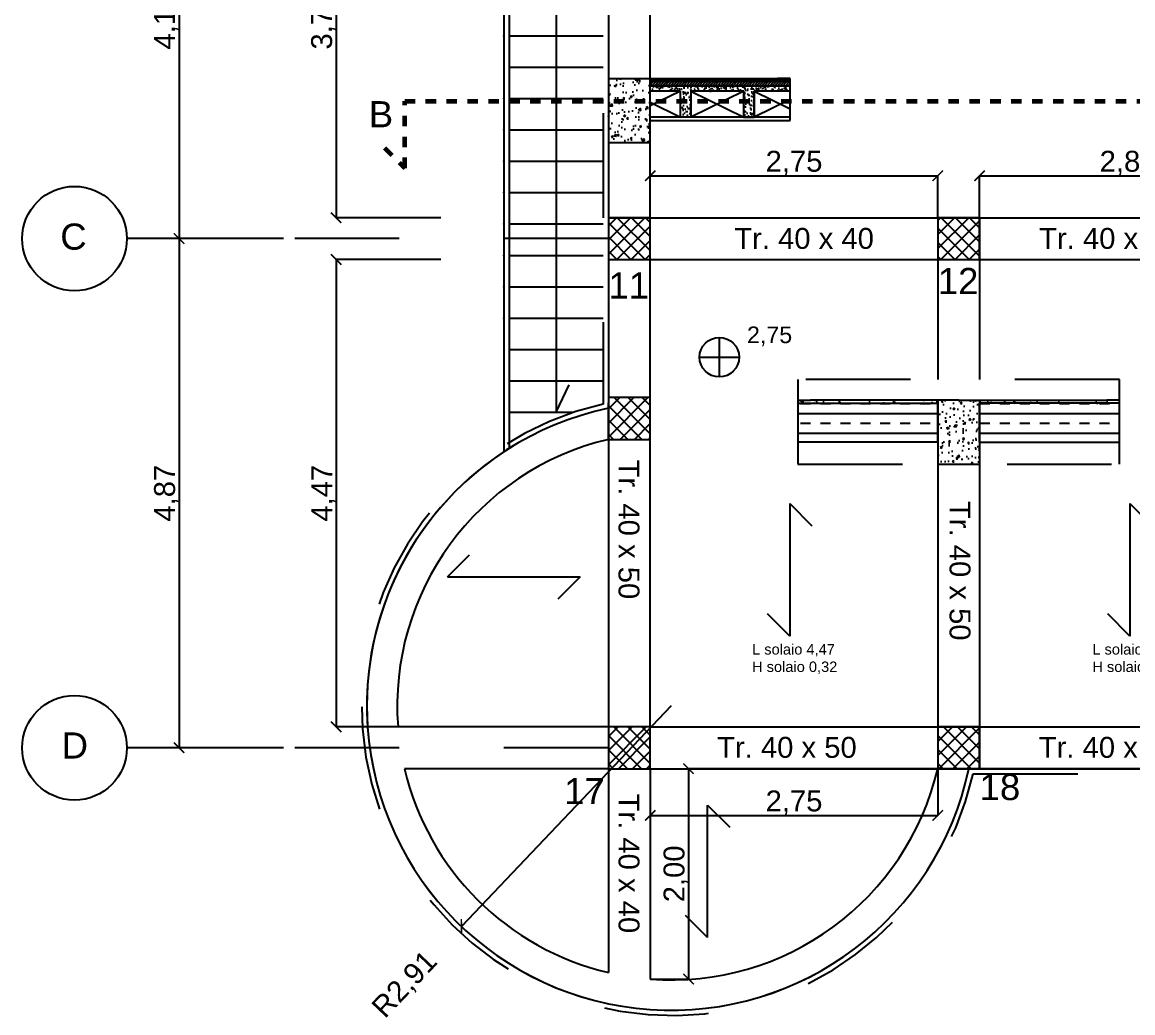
# Model space of a CAD drawing. Header units: millimetres. Extents: x 2459 to 3981, y 1231 to 4850.
# Drawn here: x 3855.19 to 3865.81, y 1277.74 to 1287.21 of the extents above; entities that cross this region are included whole.
import ezdxf

# ---------------------------------------------------------------- set-up
doc = ezdxf.new("R2010")
doc.units = ezdxf.units.MM
for name, pattern in [('JIS_02_0.7', [1.35, 0.75, -0.6]), ('JIS_02_1.0', [2, 1, -1]), ('TRATTEGGIATA', [0.75, 0.5, -0.25])]:
    doc.linetypes.add(name, pattern=pattern)
doc.layers.add('SEZIONI', color=7, linetype='TRATTEGGIATA', lineweight=60)
doc.styles.get("Standard").update_dxf_attribs({"font": 'arial.ttf'})
doc.dimstyles.new('Copia di ISO-25', dxfattribs={"dimtxt": 0.2, "dimasz": 0.1, "dimexe": 0, "dimexo": 0, "dimgap": 0, "dimtad": 3, "dimtxsty": 'Standard', "dimblk": 'ARCHTICK', "dimcen": -2.5, "dimclrd": 256, "dimclre": 256, "dimclrt": 256, "dimadec": 0, "dimazin": 0, "dimtfac": 1, "dimtmove": 2, "dimatfit": 3, "dimldrblk": 'ARCHTICK', "dimfxl": 1, "dimfxlon": 1, "dimtfillclr": 256, "dimlwd": -1, "dimlwe": -1, "dimarcsym": 0})
pattern_1 = [(50, (230.18418, -220.71868), (0.182184669, -0.0159390855), [0.01905, -0.20955]), (355, (230.18418, -220.71868), (-0.035243421, 0.191056845), [0.01524, -0.167640584]), (100.4514447, (230.19937, -220.72), (0.146941247, 0.175117752), [0.016190009, -0.178090245]), (46.1842, (230.18418, -220.66788), (0.271079041, -0.042042328), [0.028575, -0.314325]), (96.6355576, (230.20677, -220.67138), (0.237404134, 0.247426125), [0.024285023, -0.267135608]), (351.184151, (230.18418, -220.66788), (0.237404134, 0.247426125), [0.022859967, -0.251459732]), (21, (230.20958, -220.68058), (0.151614391, -0.102265198), [0.01905, -0.20955]), (326, (230.20958, -220.68058), (0.061802028, 0.184187966), [0.01524, -0.16764]), (71.451445, (230.22222, -220.6891), (0.213416419, 0.081922769), [0.016190009, -0.178089938]), (37.5, (230.184184, -220.71868), (0.0030886033, 0.0845550389), [0, -0.165608, 0, -0.17018, 0, -0.168275]), (7.5, (230.18418, -220.71868), (0.0668196625, 0.1001805748), [0, -0.097028, 0, -0.161798, 0, -0.064135]), (327.5, (230.12754, -220.71868), (0.1355905952, -0.005728744), [0, -0.0635, 0, -0.19812, 0, -0.26289]), (317.5, (230.10214, -220.71868), (0.1481291814, 0.025426491), [0, -0.08255, 0, -0.131572, 0, -0.18669])]
pattern_2 = [(0, (230.18418, -220.71868), (0, 0.1905), []), (0, (230.18418, -220.62343), (0, 0.1905), [0.09525, -0.09525])]

# ---------------------------------------------------------------- blocks, each defined once
blk = doc.blocks.new('_ArchTick')
at = {"color": 0, "linetype": 'ByBlock', "const_width": 0.15}
blk.add_lwpolyline([(-0.5, -0.5), (0.5, 0.5)], dxfattribs=at)
blk = doc.blocks.new('*D622')
at = {"ltscale": 0.01, "transparency": 16777216}
for p, q in [((3859.196, 1289.101), (3858.196, 1289.101)), ((3858.196, 1289.101), (3858.196, 1285.341)), ((3859.196, 1285.341), (3858.196, 1285.341))]:
    blk.add_line(p, q, dxfattribs=at)
at = {"layer": 'Defpoints', "color": 0, "lineweight": -3, "ltscale": 0.01, "transparency": 16777216}
for p in [(3860.8, 1289.101), (3858.196, 1285.341), (3860.8, 1285.341)]:
    blk.add_point(p, dxfattribs=at)
at = {"ltscale": 0.01, "transparency": 16777216, "xscale": 0.1, "yscale": 0.1, "zscale": 0.1}
for p, rotation in [((3858.196, 1289.101), 90), ((3858.196, 1285.341), 270)]:
    blk.add_blockref('_ArchTick', p, dxfattribs=dict(at, rotation=rotation))
at = {"ltscale": 0.01, "transparency": 16777216, "insert": (3858.076, 1287.221), "char_height": 0.2, "attachment_point": 5, "rotation": 90}
blk.add_mtext('3,76', dxfattribs=at)
blk = doc.blocks.new('*D630')
at = {"ltscale": 0.01, "transparency": 16777216}
for p, q in [((3861.2, 1280.071), (3861.2, 1279.624)), ((3863.95, 1280.071), (3863.95, 1279.624)), ((3861.2, 1279.624), (3863.95, 1279.624))]:
    blk.add_line(p, q, dxfattribs=at)
at = {"layer": 'Defpoints', "color": 0, "lineweight": -3, "ltscale": 0.01, "transparency": 16777216}
for p in [(3861.2, 1280.071), (3863.95, 1280.071), (3863.95, 1279.624)]:
    blk.add_point(p, dxfattribs=at)
at = {"ltscale": 0.01, "transparency": 16777216, "xscale": 0.1, "yscale": 0.1, "zscale": 0.1, "rotation": 180}
blk.add_blockref('_ArchTick', (3861.2, 1279.624), dxfattribs=at)
at = {"ltscale": 0.01, "transparency": 16777216, "xscale": 0.1, "yscale": 0.1, "zscale": 0.1}
blk.add_blockref('_ArchTick', (3863.95, 1279.624), dxfattribs=at)
at = {"ltscale": 0.01, "transparency": 16777216, "insert": (3862.575, 1279.744), "char_height": 0.2, "attachment_point": 5}
blk.add_mtext('2,75', dxfattribs=at)
blk = doc.blocks.new('*D632')
at = {"ltscale": 0.01, "transparency": 16777216}
for p, q in [((3861.2, 1280.071), (3861.566, 1280.071)), ((3861.566, 1280.071), (3861.566, 1278.059)), ((3861.2, 1278.059), (3861.566, 1278.059))]:
    blk.add_line(p, q, dxfattribs=at)
at = {"layer": 'Defpoints', "color": 0, "lineweight": -3, "ltscale": 0.01, "transparency": 16777216}
for p in [(3861.2, 1280.071), (3861.2, 1278.059), (3861.566, 1278.059)]:
    blk.add_point(p, dxfattribs=at)
at = {"ltscale": 0.01, "transparency": 16777216, "xscale": 0.1, "yscale": 0.1, "zscale": 0.1}
for p, rotation in [((3861.566, 1280.071), 90), ((3861.566, 1278.059), 270)]:
    blk.add_blockref('_ArchTick', p, dxfattribs=dict(at, rotation=rotation))
at = {"ltscale": 0.01, "transparency": 16777216, "insert": (3861.446, 1279.065), "char_height": 0.2, "width": 1.0281, "attachment_point": 5, "rotation": 90}
blk.add_mtext('2,00', dxfattribs=at)
blk = doc.blocks.new('*D637')
at = {"ltscale": 0.01, "transparency": 16777216}
blk.add_line((3861.4, 1280.671), (3859.395, 1278.562), dxfattribs=at)
at = {"layer": 'Defpoints', "color": 0, "lineweight": -3, "ltscale": 0.01, "transparency": 16777216}
for p in [(3861.4, 1280.671), (3859.395, 1278.562)]:
    blk.add_point(p, dxfattribs=at)
at = {"ltscale": 0.01, "transparency": 16777216, "xscale": 0.1, "yscale": 0.1, "zscale": 0.1, "rotation": 226.4427059639259}
blk.add_blockref('_ArchTick', (3859.395, 1278.562), dxfattribs=at)
at = {"ltscale": 0.01, "transparency": 16777216, "insert": (3858.86, 1278), "char_height": 0.2, "attachment_point": 5, "rotation": 46.4427}
blk.add_mtext('R2,91', dxfattribs=at)
blk = doc.blocks.new('*D640')
at = {"ltscale": 0.01, "transparency": 16777216}
for p, q in [((3861.2, 1285.341), (3861.2, 1285.742)), ((3861.2, 1285.742), (3863.95, 1285.742)), ((3863.95, 1285.341), (3863.95, 1285.742))]:
    blk.add_line(p, q, dxfattribs=at)
at = {"layer": 'Defpoints', "color": 0, "lineweight": -3, "ltscale": 0.01, "transparency": 16777216}
for p in [(3863.95, 1285.742), (3861.2, 1285.341), (3863.95, 1285.341)]:
    blk.add_point(p, dxfattribs=at)
at = {"ltscale": 0.01, "transparency": 16777216, "xscale": 0.1, "yscale": 0.1, "zscale": 0.1, "rotation": 180}
blk.add_blockref('_ArchTick', (3861.2, 1285.742), dxfattribs=at)
at = {"ltscale": 0.01, "transparency": 16777216, "xscale": 0.1, "yscale": 0.1, "zscale": 0.1}
blk.add_blockref('_ArchTick', (3863.95, 1285.742), dxfattribs=at)
at = {"ltscale": 0.01, "transparency": 16777216, "insert": (3862.575, 1285.862), "char_height": 0.2, "attachment_point": 5}
blk.add_mtext('2,75', dxfattribs=at)
blk = doc.blocks.new('*D641')
at = {"ltscale": 0.01, "transparency": 16777216}
for p, q in [((3864.35, 1285.341), (3864.35, 1285.742)), ((3864.35, 1285.742), (3867.19, 1285.742)), ((3867.19, 1285.341), (3867.19, 1285.742))]:
    blk.add_line(p, q, dxfattribs=at)
at = {"layer": 'Defpoints', "color": 0, "lineweight": -3, "ltscale": 0.01, "transparency": 16777216}
for p in [(3867.19, 1285.742), (3864.35, 1285.341), (3867.19, 1285.341)]:
    blk.add_point(p, dxfattribs=at)
at = {"ltscale": 0.01, "transparency": 16777216, "xscale": 0.1, "yscale": 0.1, "zscale": 0.1, "rotation": 180}
blk.add_blockref('_ArchTick', (3864.35, 1285.742), dxfattribs=at)
at = {"ltscale": 0.01, "transparency": 16777216, "xscale": 0.1, "yscale": 0.1, "zscale": 0.1}
blk.add_blockref('_ArchTick', (3867.19, 1285.742), dxfattribs=at)
at = {"ltscale": 0.01, "transparency": 16777216, "insert": (3865.77, 1285.862), "char_height": 0.2, "attachment_point": 5}
blk.add_mtext('2,84', dxfattribs=at)
blk = doc.blocks.new('*D628')
at = {"ltscale": 0.01, "transparency": 16777216}
blk.add_line((3856.694, 1289.301), (3856.694, 1285.141), dxfattribs=at)
at = {"layer": 'Defpoints', "color": 0, "linetype": 'Continuous', "lineweight": -3, "ltscale": 0.01, "transparency": 16777216}
for p in [(3856.694, 1289.301), (3856.694, 1285.141), (3856.694, 1285.141)]:
    blk.add_point(p, dxfattribs=at)
at = {"linetype": 'Continuous', "ltscale": 0.01, "transparency": 16777216, "xscale": 0.1, "yscale": 0.1, "zscale": 0.1}
for p, rotation in [((3856.694, 1289.301), 90), ((3856.694, 1285.141), 270)]:
    blk.add_blockref('_ArchTick', p, dxfattribs=dict(at, rotation=rotation))
at = {"linetype": 'Continuous', "ltscale": 0.01, "transparency": 16777216, "insert": (3856.574, 1287.221), "char_height": 0.2, "attachment_point": 5, "rotation": 90}
blk.add_mtext('4,16', dxfattribs=at)
blk = doc.blocks.new('*D692')
at = {"ltscale": 0.01, "transparency": 16777216}
for p, q in [((3859.196, 1284.941), (3858.196, 1284.941)), ((3858.196, 1284.941), (3858.196, 1280.471)), ((3859.196, 1280.471), (3858.196, 1280.471))]:
    blk.add_line(p, q, dxfattribs=at)
at = {"layer": 'Defpoints', "color": 0, "linetype": 'Continuous', "lineweight": -3, "ltscale": 0.01, "transparency": 16777216}
for p in [(3860.8, 1284.941), (3858.196, 1280.471), (3860.8, 1280.471)]:
    blk.add_point(p, dxfattribs=at)
at = {"linetype": 'Continuous', "ltscale": 0.01, "transparency": 16777216, "xscale": 0.1, "yscale": 0.1, "zscale": 0.1}
for p, rotation in [((3858.196, 1284.941), 90), ((3858.196, 1280.471), 270)]:
    blk.add_blockref('_ArchTick', p, dxfattribs=dict(at, rotation=rotation))
at = {"linetype": 'Continuous', "lineweight": -3, "ltscale": 0.01, "transparency": 16777216, "insert": (3858.077, 1282.706), "char_height": 0.2, "attachment_point": 5, "rotation": 90}
blk.add_mtext('4,47', dxfattribs=at)
blk = doc.blocks.new('*D693')
at = {"ltscale": 0.01, "transparency": 16777216}
for p, q in [((3857.694, 1285.141), (3856.694, 1285.141)), ((3856.694, 1285.141), (3856.694, 1280.271)), ((3857.694, 1280.271), (3856.694, 1280.271))]:
    blk.add_line(p, q, dxfattribs=at)
at = {"layer": 'Defpoints', "color": 0, "linetype": 'Continuous', "lineweight": -3, "ltscale": 0.01, "transparency": 16777216}
for p in [(3860.8, 1285.141), (3856.694, 1280.271), (3860.8, 1280.271)]:
    blk.add_point(p, dxfattribs=at)
at = {"linetype": 'Continuous', "ltscale": 0.01, "transparency": 16777216, "xscale": 0.1, "yscale": 0.1, "zscale": 0.1}
for p, rotation in [((3856.694, 1285.141), 90), ((3856.694, 1280.271), 270)]:
    blk.add_blockref('_ArchTick', p, dxfattribs=dict(at, rotation=rotation))
at = {"linetype": 'Continuous', "lineweight": -3, "ltscale": 0.01, "transparency": 16777216, "insert": (3856.574, 1282.706), "char_height": 0.2, "attachment_point": 5, "rotation": 90}
blk.add_mtext('4,87', dxfattribs=at)

msp = doc.modelspace()

# ---------------------------------------------------------------- hatches: boundary and pattern name
at = {"linetype": 'Continuous', "ltscale": 0.01}
h = msp.add_hatch(dxfattribs=at)
h.set_pattern_fill('ANSI37', color=256, scale=0.03)
h.paths.add_polyline_path([(3861.199917, 1283.620565), (3860.799917, 1283.620565), (3860.799917, 1283.220565), (3861.199917, 1283.220565)])
h.paths.add_polyline_path([(3877.099917, 1283.620565), (3876.699917, 1283.620565), (3876.699917, 1283.220565), (3877.099917, 1283.220565)])
h.paths.add_polyline_path([(3867.589917, 1280.470565), (3867.189917, 1280.470565), (3867.189917, 1280.070565), (3867.589917, 1280.070565)])
h.paths.add_polyline_path([(3870.709917, 1280.470565), (3870.309917, 1280.470565), (3870.309917, 1280.070565), (3870.709917, 1280.070565)])
h.paths.add_polyline_path([(3861.199917, 1292.290565), (3860.799917, 1292.290565), (3860.799917, 1291.890565), (3861.199917, 1291.890565)])
h.paths.add_polyline_path([(3861.199917, 1289.500565), (3860.799917, 1289.500565), (3860.799917, 1289.100565), (3861.199917, 1289.100565)])
h.paths.add_polyline_path([(3867.589917, 1290.000565), (3867.189917, 1290.000565), (3867.189917, 1289.100565), (3867.589917, 1289.100565)])
h.paths.add_polyline_path([(3870.709917, 1290.000565), (3870.309917, 1290.000565), (3870.309917, 1289.100565), (3870.709917, 1289.100565)])
h.paths.add_polyline_path([(3867.589917, 1292.290565), (3867.189917, 1292.290565), (3867.189917, 1291.890565), (3867.589917, 1291.890565)])
h.paths.add_polyline_path([(3870.709917, 1292.290565), (3870.309917, 1292.290565), (3870.309917, 1291.890565), (3870.709917, 1291.890565)])
h.paths.add_polyline_path([(3877.099917, 1292.290565), (3876.699917, 1292.290565), (3876.699917, 1291.890565), (3877.099917, 1291.890565)])
h.paths.add_polyline_path([(3877.099917, 1289.500565), (3876.699917, 1289.500565), (3876.699917, 1289.100565), (3877.099917, 1289.100565)])
h.paths.add_polyline_path([(3877.099917, 1285.340565), (3876.699917, 1285.340565), (3876.699917, 1284.940565), (3877.099917, 1284.940565)])
h.paths.add_polyline_path([(3873.949917, 1285.340565), (3873.549917, 1285.340565), (3873.549917, 1284.940565), (3873.949917, 1284.940565)])
h.paths.add_polyline_path([(3870.709917, 1285.340565), (3870.309917, 1285.340565), (3870.309917, 1284.940565), (3870.709917, 1284.940565)])
h.paths.add_polyline_path([(3867.589917, 1285.340565), (3867.189917, 1285.340565), (3867.189917, 1284.940565), (3867.589917, 1284.940565)])
h.paths.add_polyline_path([(3864.349917, 1285.340565), (3863.949917, 1285.340565), (3863.949917, 1284.940565), (3864.349917, 1284.940565)])
h.paths.add_polyline_path([(3861.199917, 1285.340565), (3860.799917, 1285.340565), (3860.799917, 1284.940565), (3861.199917, 1284.940565)])
h.paths.add_polyline_path([(3864.349917, 1280.470565), (3863.949917, 1280.470565), (3863.949917, 1280.070565), (3864.349917, 1280.070565)])
h.paths.add_polyline_path([(3873.949917, 1280.470565), (3873.549917, 1280.470565), (3873.549917, 1280.070565), (3873.949917, 1280.070565)])
h.paths.add_polyline_path([(3863.949917, 1291.890565), (3864.349917, 1291.890565), (3864.349917, 1292.290565), (3863.949917, 1292.290565)])
h.paths.add_polyline_path([(3873.949917, 1291.890565), (3873.549917, 1291.890565), (3873.549917, 1292.290565), (3873.949917, 1292.290565)])
h = msp.add_hatch()
h.set_pattern_fill('AR-CONC', color=256, scale=0.001)
h.set_pattern_definition(pattern_1)
h.paths.add_polyline_path([(3861.199917, 1286.671944), (3860.799917, 1286.671944), (3860.799917, 1286.060267), (3861.199917, 1286.060267)])
h = msp.add_hatch()
h.set_pattern_fill('ACAD_ISO05W100', color=256, scale=0.0025)
h.set_pattern_definition([(0, (276.215666, -100.824284), (0, 0.0125), [0.06, -0.0075, 0.00125, -0.0075, 0.00125, -0.0075])])
h.paths.add_polyline_path([(3861.199917, 1286.671944), (3862.41614, 1286.671944), (3862.538004, 1286.671944), (3862.538004, 1286.642596), (3861.199917, 1286.642596)])
h = msp.add_hatch()
h.set_pattern_fill('JIS_WOOD', color=256, scale=0.025)
h.set_pattern_definition([(45, (276.215666, -100.824284), (-0.01249999998, 0.01249999998), [])])
h.paths.add_polyline_path([(3861.199917, 1286.642596), (3861.199917, 1286.602596), (3862.538004, 1286.602596), (3862.538004, 1286.642596)])
h = msp.add_hatch()
h.set_pattern_fill('AR-CONC', color=256, scale=0.0005)
h.set_pattern_definition([(50, (276.215666, -100.82428), (0.0910923345, -0.0079695428), [0.009525, -0.104775]), (355, (276.21567, -100.82428), (-0.0176217107, 0.0955284226), [0.00762, -0.083820292]), (100.4514447, (276.22326, -100.82495), (0.0734706235, 0.087558876), [0.0080950044, -0.0890451223]), (46.1842, (276.21567, -100.79888), (0.1355395204, -0.021021164), [0.0142875, -0.1571625]), (96.6355576, (276.22696, -100.80064), (0.118702067, 0.1237130623), [0.0121425116, -0.133567804]), (351.184151, (276.21567, -100.79888), (0.118702067, 0.1237130623), [0.0114299835, -0.125729866]), (21, (276.228366, -100.80523), (0.0758071956, -0.0511325991), [0.009525, -0.104775]), (326, (276.22837, -100.80523), (0.0309010142, 0.092093983), [0.00762, -0.08382]), (71.451445, (276.23468, -100.809495), (0.1067082096, 0.0409613844), [0.0080950044, -0.0890449688]), (37.5, (276.215666, -100.824284), (0.00154430163, 0.04227751944), [0, -0.082804, 0, -0.08509, 0, -0.0841375]), (7.5, (276.215666, -100.824284), (0.03340983126, 0.0500902874), [0, -0.048514, 0, -0.080899, 0, -0.0320675]), (327.5, (276.187345, -100.824284), (0.06779529758, -0.002864372), [0, -0.03175, 0, -0.09906, 0, -0.131445]), (317.5, (276.174645, -100.824284), (0.0740645907, 0.0127132455), [0, -0.041275, 0, -0.065786, 0, -0.093345])])
h.paths.add_polyline_path([(3861.488183, 1286.552596), (3861.231543, 1286.552596), (3861.199917, 1286.552596), (3861.199917, 1286.602596), (3862.538004, 1286.602596), (3862.538004, 1286.552596), (3862.446126, 1286.552596), (3862.195474, 1286.552596), (3862.195474, 1286.301944), (3862.095474, 1286.301944), (3862.095474, 1286.552596), (3861.838835, 1286.552596), (3861.588183, 1286.552596), (3861.588183, 1286.301944), (3861.488183, 1286.301944)])
at = {"ltscale": 0.01}
h = msp.add_hatch(dxfattribs=at)
h.set_pattern_fill('AR-CONC', color=256, scale=0.001)
h.set_pattern_definition(pattern_1)
h.paths.add_polyline_path([(3864.149917, 1283.59484), (3862.733695, 1283.59484), (3862.611831, 1283.59484), (3862.611831, 1283.565492), (3863.949917, 1283.565492), (3863.949917, 1283.19484), (3863.949917, 1282.983164), (3864.149917, 1282.983164)])
h = msp.add_hatch(dxfattribs=at)
h.set_pattern_fill('TRANS', color=256, scale=0.03)
h.set_pattern_definition(pattern_2)
h.paths.add_polyline_path([(3863.949917, 1283.565492), (3862.611831, 1283.565492), (3862.611831, 1283.19484), (3863.949917, 1283.19484)])
h = msp.add_hatch(dxfattribs=at)
h.set_pattern_fill('AR-CONC', color=256, scale=0.001)
h.set_pattern_definition(pattern_1)
h.paths.add_polyline_path([(3864.149917, 1283.59484), (3865.56614, 1283.59484), (3865.688004, 1283.59484), (3865.688004, 1283.565492), (3864.349917, 1283.565492), (3864.349917, 1283.19484), (3864.349917, 1282.983164), (3864.149917, 1282.983164)])
h = msp.add_hatch(dxfattribs=at)
h.set_pattern_fill('TRANS', color=256, scale=0.03)
h.set_pattern_definition(pattern_2)
h.paths.add_polyline_path([(3864.349917, 1283.565492), (3865.688004, 1283.565492), (3865.688004, 1283.19484), (3864.349917, 1283.19484)])
at = {"linetype": 'Continuous', "ltscale": 0.01}
h = msp.add_hatch(dxfattribs=at)
h.set_pattern_fill('ANSI37', color=256, scale=0.03)
h.set_pattern_definition([(45, (279.36567, -103.90139), (-0.067351921, 0.067351921), []), (135, (279.36567, -103.90139), (-0.067351921, -0.067351921), [])])
h.paths.add_polyline_path([(3861.199917, 1280.470565), (3860.799917, 1280.470565), (3860.799917, 1280.070565), (3861.199917, 1280.070565)])
h.paths.add_polyline_path([(3877.099917, 1280.070565), (3877.099917, 1280.470565), (3876.699917, 1280.470565), (3876.699917, 1280.070565)])

# ---------------------------------------------------------------- linework, layer by layer
at = {"linetype": 'JIS_02_1.0'}
for p, q in [((3860.749917, 1292.340565), (3860.749917, 1283.558315)), ((3860.799917, 1285.140565), (3856.194161, 1285.140565)), ((3860.799917, 1280.270565), (3856.194161, 1280.270565)), ((3864.287667, 1280.020565), (3868.949917, 1280.020565))]:
    msp.add_line(p, q, dxfattribs=at)
for p, q in [((3860.799917, 1292.290565), (3860.799917, 1281.032981)), ((3861.199917, 1285.340565), (3861.199917, 1291.890565)), ((3859.849917, 1287.080565), (3860.749917, 1287.080565)), ((3859.849917, 1286.780565), (3860.749917, 1286.780565)), ((3860.799917, 1286.671944), (3861.199917, 1286.671944)), ((3861.199917, 1286.671944), (3862.41614, 1286.671944)), ((3861.199917, 1286.671944), (3862.41614, 1286.671944)), ((3862.538004, 1286.642596), (3861.199917, 1286.642596)), ((3862.538004, 1286.642596), (3861.199917, 1286.642596)), ((3861.199917, 1286.642596), (3861.199917, 1286.602596)), ((3862.095474, 1286.602596), (3861.199917, 1286.602596)), ((3861.199917, 1286.602596), (3862.538004, 1286.602596)), ((3861.199917, 1286.602596), (3862.538004, 1286.602596)), ((3862.538004, 1286.671944), (3862.41614, 1286.671944)), ((3862.538004, 1286.671944), (3862.41614, 1286.671944)), ((3862.538004, 1286.271944), (3862.538004, 1286.671944)), ((3862.538004, 1286.271944), (3862.538004, 1286.671944)), ((3862.538004, 1286.602596), (3862.538004, 1286.642596)), ((3862.538004, 1286.602596), (3862.538004, 1286.642596)), ((3859.849917, 1286.480565), (3860.749917, 1286.480565)), ((3861.231543, 1286.552596), (3861.199917, 1286.552596)), ((3861.488183, 1286.552596), (3861.199917, 1286.410164)), ((3861.488183, 1286.552596), (3861.231543, 1286.552596)), ((3861.488183, 1286.301944), (3861.488183, 1286.552596)), ((3861.488183, 1286.301944), (3861.488183, 1286.552596)), ((3861.838835, 1286.552596), (3861.588183, 1286.552596)), ((3861.588183, 1286.552596), (3861.588183, 1286.301944)), ((3862.095474, 1286.552596), (3861.588183, 1286.301944)), ((3861.588183, 1286.552596), (3862.095474, 1286.301944)), ((3862.095474, 1286.552596), (3861.838835, 1286.552596)), ((3862.095474, 1286.301944), (3862.095474, 1286.552596)), ((3862.195474, 1286.301944), (3862.195474, 1286.552596)), ((3862.446126, 1286.552596), (3862.195474, 1286.552596)), ((3862.195474, 1286.552596), (3862.195474, 1286.301944)), ((3862.195474, 1286.552596), (3862.538004, 1286.383353)), ((3862.538004, 1286.471187), (3862.195474, 1286.301944)), ((3862.538004, 1286.552596), (3862.446126, 1286.552596)), ((3861.199917, 1286.444376), (3861.488183, 1286.301944)), ((3862.538004, 1286.301944), (3861.199917, 1286.301944)), ((3861.199917, 1286.271944), (3862.538004, 1286.271944)), ((3861.199917, 1286.271944), (3862.538004, 1286.271944)), ((3861.588183, 1286.301944), (3861.488183, 1286.301944)), ((3862.095474, 1286.301944), (3862.195474, 1286.301944)), ((3862.538004, 1286.271944), (3862.538004, 1286.301944)), ((3862.538004, 1286.271944), (3862.538004, 1286.281944)), ((3859.849917, 1286.180565), (3860.749917, 1286.180565)), ((3859.849917, 1285.880565), (3860.749917, 1285.880565)), ((3859.849917, 1285.580565), (3860.749917, 1285.580565)), ((3860.799917, 1285.340565), (3868.949917, 1285.340565)), ((3861.199917, 1285.340565), (3863.949917, 1285.340565)), ((3863.949917, 1285.340565), (3863.949917, 1283.794241)), ((3864.349917, 1285.340565), (3867.189917, 1285.340565)), ((3864.349917, 1285.340565), (3864.349917, 1283.794241)), ((3859.849917, 1285.280565), (3860.749917, 1285.280565)), ((3859.849917, 1284.980565), (3860.749917, 1284.980565)), ((3861.199917, 1280.470565), (3861.199917, 1284.940565)), ((3861.199917, 1284.940565), (3868.949917, 1284.940565)), ((3859.849917, 1284.680565), (3860.749917, 1284.680565)), ((3859.849917, 1284.380565), (3860.749917, 1284.380565)), ((3861.86086, 1283.817227), (3861.86086, 1284.194833)), ((3859.849917, 1284.080565), (3860.749917, 1284.080565)), ((3861.672057, 1284.00603), (3862.049663, 1284.00603)), ((3859.849917, 1283.780565), (3860.749917, 1283.780565)), ((3860.299917, 1283.480565), (3860.423731, 1283.741269)), ((3860.799917, 1283.220565), (3860.799917, 1283.569116)), ((3862.611831, 1283.59484), (3862.733695, 1283.59484)), ((3862.611831, 1283.565492), (3863.949917, 1283.565492)), ((3862.611831, 1283.565492), (3863.949917, 1283.565492)), ((3864.149917, 1283.59484), (3862.733695, 1283.59484)), ((3863.949917, 1283.59484), (3863.949917, 1280.070565)), ((3864.149917, 1283.59484), (3865.56614, 1283.59484)), ((3864.349917, 1283.59484), (3864.349917, 1280.070565)), ((3865.688004, 1283.565492), (3864.349917, 1283.565492)), ((3865.688004, 1283.565492), (3864.349917, 1283.565492)), ((3865.688004, 1283.59484), (3865.56614, 1283.59484)), ((3859.849917, 1283.480565), (3860.459466, 1283.480565)), ((3863.949917, 1283.19484), (3862.611831, 1283.19484)), ((3863.949917, 1283.22484), (3863.949917, 1282.983164)), ((3864.349917, 1283.22484), (3864.349917, 1282.983164)), ((3864.349917, 1283.19484), (3865.688004, 1283.19484)), ((3859.899917, 1283.164176), (3859.8761, 1283.149693)), ((3863.949917, 1282.983164), (3864.349917, 1282.983164)), ((3860.799917, 1281.032981), (3860.799917, 1280.070565)), ((3860.799917, 1280.470565), (3858.787925, 1280.470565)), ((3861.199917, 1280.470565), (3876.699917, 1280.470565)), ((3860.799917, 1280.070565), (3858.849917, 1280.070565)), ((3860.799917, 1280.070565), (3861.579917, 1280.070565)), ((3860.799917, 1280.070565), (3868.949917, 1280.070565)), ((3860.799917, 1280.070565), (3860.799917, 1278.120565)), ((3861.189917, 1280.070565), (3876.329917, 1280.070565)), ((3861.199917, 1280.070565), (3861.199917, 1278.058573)), ((3876.709917, 1280.070565), (3861.569917, 1280.070565))]:
    msp.add_line(p, q)
at = {"linetype": 'ByBlock'}
for p, q in [((3859.799917, 1288.280565), (3859.799917, 1283.101223)), ((3859.849917, 1288.280565), (3859.849917, 1283.133408)), ((3860.299917, 1288.280565), (3860.299917, 1283.480565)), ((3859.849917, 1283.214318), (3859.849917, 1283.214177))]:
    msp.add_line(p, q, dxfattribs=at)
at = {"linetype": 'Continuous', "lineweight": -3, "ltscale": 0.01}
msp.add_line((3860.799917, 1286.060267), (3861.199917, 1286.060267), dxfattribs=at)
at = {"ltscale": 0.01}
for p, q in [((3863.949917, 1283.19484), (3863.949917, 1283.565492)), ((3864.349917, 1283.19484), (3864.349917, 1283.565492)), ((3862.533824, 1282.606848), (3862.533824, 1281.338961)), ((3862.533824, 1282.606848), (3862.745956, 1282.394716)), ((3865.787799, 1282.606848), (3865.787799, 1281.338961)), ((3865.787799, 1282.606848), (3865.999931, 1282.394716)), ((3859.260749, 1281.904934), (3859.472881, 1282.117066)), ((3859.260749, 1281.904934), (3860.528636, 1281.904934)), ((3860.528636, 1281.904934), (3860.316504, 1281.692802)), ((3862.533824, 1281.338961), (3862.321692, 1281.551093)), ((3865.787799, 1281.338961), (3865.575667, 1281.551093)), ((3861.749218, 1278.455391), (3861.749218, 1279.723278)), ((3861.749218, 1279.723278), (3861.96135, 1279.511146)), ((3861.749218, 1278.455391), (3861.537086, 1278.667523))]:
    msp.add_line(p, q, dxfattribs=at)
for points in [[(3860.799917, 1284.940565), (3861.199917, 1284.940565), (3861.199917, 1285.340565), (3860.799917, 1285.340565)], [(3863.949917, 1284.940565), (3864.349917, 1284.940565), (3864.349917, 1285.340565), (3863.949917, 1285.340565)], [(3860.799917, 1283.220565), (3861.199917, 1283.220565), (3861.199917, 1283.620565), (3860.799917, 1283.620565)], [(3860.799917, 1280.070565), (3861.199917, 1280.070565), (3861.199917, 1280.470565), (3860.799917, 1280.470565)], [(3863.949917, 1280.070565), (3864.349917, 1280.070565), (3864.349917, 1280.470565), (3863.949917, 1280.470565)]]:
    msp.add_lwpolyline(points, close=True)
at = {"linetype": 'JIS_02_1.0'}
msp.add_lwpolyline([(3865.688004, 1282.983164), (3865.688004, 1283.794241), (3862.611831, 1283.794241), (3862.611831, 1282.983164)], close=True, dxfattribs=at)
msp.add_lwpolyline([(3865.688004, 1282.983164), (3865.688004, 1283.794241), (3862.611831, 1283.794241), (3862.611831, 1282.983164)], close=True, dxfattribs=at)
for centre, radius in [((3855.694161, 1285.140565), 0.5), ((3861.86086, 1284.00603), 0.188803), ((3855.694161, 1280.270565), 0.5)]:
    msp.add_circle(centre, radius)
msp.add_arc((3861.399917, 1280.670565), 2.96, 102.6852227, 347.3147773, dxfattribs=at)
for radius, start, end in [(2.91, 101.8989105, 348.1010895), (2.619637, 103.2405199, 184.3785897), (2.96, 355.288989, 356.1257118), (2.619637, 193.2405199, 256.7594801), (2.619637, 265.6214103, 346.7594801)]:
    msp.add_arc((3861.399917, 1280.670565), radius, start, end)
at = {"linetype": 'ByBlock', "ltscale": 0.02}
for start, end in [(121.5773154, 183.9409612), (183.9409612, 266.0590388), (266.0590388, 348.1010895)]:
    msp.add_arc((3861.399917, 1280.670565), 2.91, start, end, dxfattribs=at)
for p in [(3859.799917, 1287.080565), (3859.799917, 1287.080565), (3859.799917, 1286.480565), (3859.799917, 1286.480565), (3859.799917, 1286.180565), (3859.799917, 1286.180565), (3859.799917, 1285.880565), (3859.799917, 1285.880565), (3859.799917, 1285.580565), (3859.799917, 1285.580565), (3859.799917, 1285.280565), (3859.799917, 1285.280565), (3859.799917, 1284.980565), (3859.799917, 1284.980565), (3859.799917, 1284.680565), (3859.799917, 1284.680565), (3859.799917, 1284.380565), (3859.799917, 1284.380565)]:
    msp.add_point(p)
at = {"layer": 'SEZIONI', "linetype": 'JIS_02_0.7', "ltscale": 0.01}
for p, q in [((3858.851998, 1285.815762), (3858.851998, 1286.455565)), ((3858.851998, 1285.815762), (3858.851998, 1286.455565)), ((3858.851998, 1286.455565), (3879.457928, 1286.455565)), ((3858.657908, 1286.009852), (3858.851998, 1285.815762)), ((3858.657908, 1286.009852), (3858.851998, 1285.815762))]:
    msp.add_line(p, q, dxfattribs=at)

# ---------------------------------------------------------------- texts
at = {"linetype": 'Continuous'}
msp.add_text('B', height=0.25, dxfattribs=at).set_placement((3858.508734, 1286.205565, 1))
msp.add_text('B', height=0.25).set_placement((3858.508734, 1286.205565, 1))
at = {"linetype": 'JIS_02_1.0', "char_height": 0.25, "attachment_point": 1}
for s, width, insert in [('C', 1.71906178, (3855.558148, 1285.285004)), ('D', 1.09037087, (3855.571545, 1280.418135))]:
    msp.add_mtext_dynamic_manual_height_columns(s, width=width, gutter_width=12.5, heights=[0], dxfattribs=dict(at, insert=insert))
at = {"ltscale": 0.01, "char_height": 2.5, "attachment_point": 1}
for s, insert in [('{\\H0.08x;Tr. 40 x 40}', (3862.003676, 1285.242747)), ('{\\H0.08x;Tr. 40 x 40}', (3864.91907, 1285.242747)), ('{\\H0.08x;Tr. 40 x 50}', (3861.839407, 1280.374945)), ('{\\H0.08x;Tr. 40 x 50}', (3864.915588, 1280.374945))]:
    msp.add_mtext(s, dxfattribs=dict(at, insert=insert))
at = {"linetype": 'Continuous', "ltscale": 0.01, "char_height": 0.25, "attachment_point": 1}
for s, width, insert in [('11', 2.73132112, (3860.799917, 1284.817693)), ('12', 1.6513283, (3863.949917, 1284.860116)), ('18', 1.040143, (3864.349917, 1280.020565)), ('17', 1.72921916, (3860.378241, 1279.981681))]:
    msp.add_mtext_dynamic_manual_height_columns(s, width=width, gutter_width=12.5, heights=[0], dxfattribs=dict(at, insert=insert))
at = {"insert": (3862.125147, 1284.300168), "char_height": 0.1590046, "attachment_point": 1}
msp.add_mtext_dynamic_manual_height_columns('2,75', width=0.03199148, gutter_width=0.941295, heights=[0], dxfattribs=at)
at = {"ltscale": 0.01, "char_height": 2.5, "attachment_point": 1, "rotation": 270}
for s, insert in [('{\\H0.08x;Tr. 40 x 50}', (3861.09695, 1283.02689)), ('{\\H0.08x;Tr. 40 x 50}', (3864.262514, 1282.631603)), ('{\\H0.08x;Tr. 40 x 40}', (3861.09695, 1279.832718))]:
    msp.add_mtext(s, dxfattribs=dict(at, insert=insert))
at = {"ltscale": 0.01, "char_height": 0.1, "attachment_point": 1}
for insert in [(3862.173839, 1281.262729), (3865.427813, 1281.262729)]:
    msp.add_mtext_dynamic_manual_height_columns('L solaio 4,47\\PH solaio 0,32', width=4.69003949, gutter_width=12.5, heights=[0], dxfattribs=dict(at, insert=insert))

# ---------------------------------------------------------------- dimensions: what is measured, and where the dimension line sits
at = {"linetype": 'Continuous', "ltscale": 0.01}
dim = msp.add_linear_dim(base=(3856.694161, 1285.140565), p1=(3856.694161, 1289.300565), p2=(3856.694161, 1285.140565), angle=90, dimstyle='Copia di ISO-25', dxfattribs=at)
dim.commit()
dim.dimension.update_dxf_attribs({"geometry": '*D628', "text_midpoint": (3856.57397, 1287.220565)})
at = {"ltscale": 0.01}
dim = msp.add_linear_dim(base=(3858.19641, 1285.340565), p1=(3860.799917, 1289.100565), p2=(3860.799917, 1285.340565), angle=90, dimstyle='Copia di ISO-25', dxfattribs=at)
dim.commit()
dim.dimension.update_dxf_attribs({"geometry": '*D622', "text_midpoint": (3858.076219, 1287.220565)})
for base, p1, p2, picture, middle in [((3863.949917, 1285.742259), (3861.199917, 1285.340565), (3863.949917, 1285.340565), '*D640', (3862.574917, 1285.86245)), ((3867.189917, 1285.742259), (3864.349917, 1285.340565), (3867.189917, 1285.340565), '*D641', (3865.769917, 1285.86245)), ((3863.949917, 1279.624252), (3861.199917, 1280.070565), (3863.949917, 1280.070565), '*D630', (3862.574917, 1279.744443))]:
    dim = msp.add_linear_dim(base=base, p1=p1, p2=p2, dimstyle='Copia di ISO-25', dxfattribs=at)
    dim.commit()
    dim.dimension.update_dxf_attribs({"geometry": picture, "text_midpoint": middle})
at = {"linetype": 'Continuous', "lineweight": -3, "ltscale": 0.01}
for base, p1, p2, picture, middle in [((3856.694161, 1280.270565), (3860.799917, 1285.140565), (3860.799917, 1280.270565), '*D693', (3856.57397, 1282.705565)), ((3858.19641, 1280.470565), (3860.799917, 1284.940565), (3860.799917, 1280.470565), '*D692', (3858.076629, 1282.705565))]:
    dim = msp.add_linear_dim(base=base, p1=p1, p2=p2, angle=90, dimstyle='Copia di ISO-25', dxfattribs=at)
    dim.commit()
    dim.dimension.update_dxf_attribs({"geometry": picture, "text_midpoint": middle})
at = {"ltscale": 0.01}
dim = msp.add_radius_dim(center=(3861.399917, 1280.670565), mpoint=(3859.394696, 1278.56173), dimstyle='Copia di ISO-25', dxfattribs=at)
dim.commit()
dim.dimension.update_dxf_attribs({"geometry": '*D637', "text_midpoint": (3858.860446, 1277.999875), "dimtype": 164})
dim = msp.add_linear_dim(base=(3861.566423, 1278.058573), p1=(3861.199917, 1280.070565), p2=(3861.199917, 1278.058573), angle=90, text='2,00', dimstyle='Copia di ISO-25', dxfattribs=at)
dim.commit()
dim.dimension.update_dxf_attribs({"geometry": '*D632', "text_midpoint": (3861.446232, 1279.064569)})

doc.saveas('drawing.dxf')
